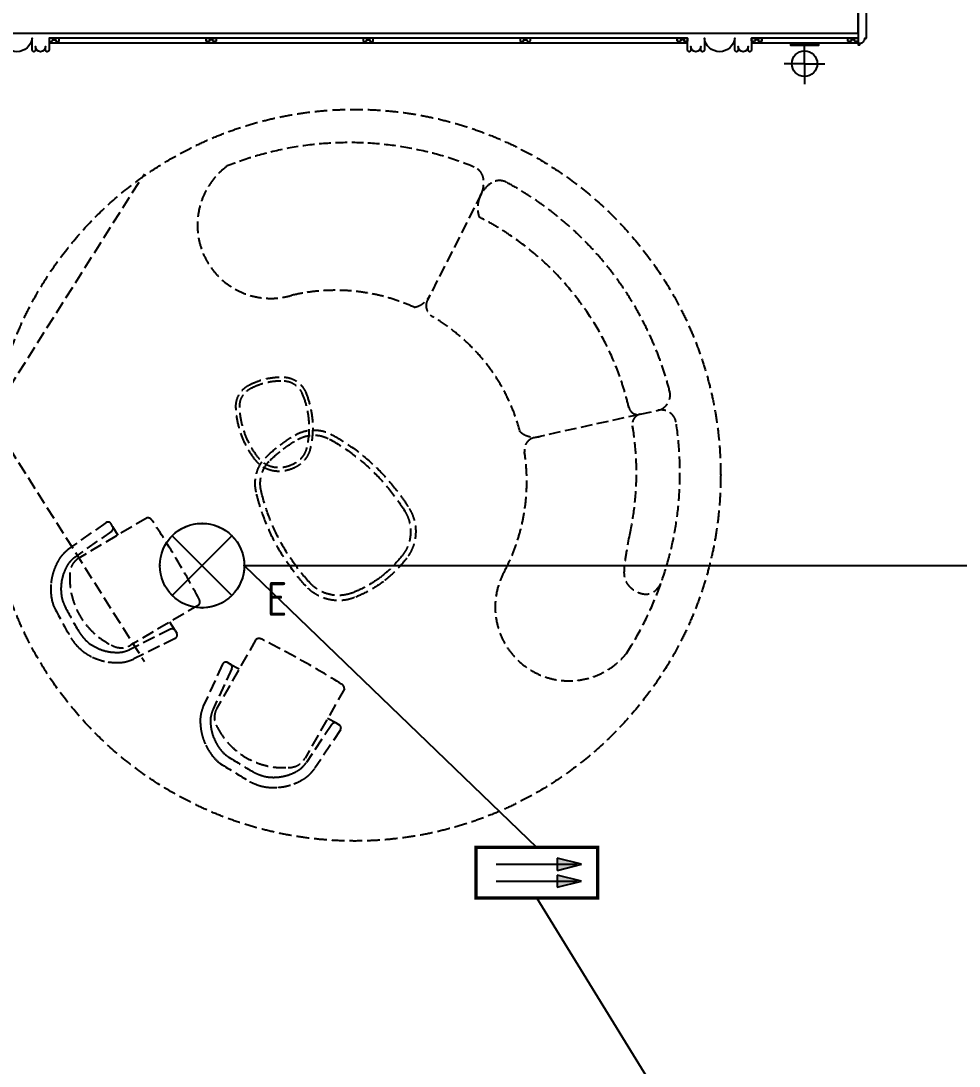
# Model space of a CAD drawing. Extents: x -284868 to 304789, y -137694 to 137894.
# Drawn here: x 125510 to 131065, y -75179 to -68988 of the extents above; entities that cross this region are included whole.
import ezdxf
from ezdxf.enums import TextEntityAlignment as Align

# ---------------------------------------------------------------- set-up
doc = ezdxf.new("R2010")
doc.units = 0
doc.set_wipeout_variables(frame=1)
doc.linetypes.add('DASH', pattern=[0.35, 0.25, -0.1])
doc.layers.get('0').update_dxf_attribs({"linetype": 'CONTINUOUS'})
for name, color, linetype in [('0-墙', 4, 'CONTINUOUS'), ('EQUIP-应急', 3, 'CONTINUOUS'), ('P-完成面', 42, 'CONTINUOUS'), ('P-平面家具', 3, 'CONTINUOUS'), ('WIRE-照明', 130, 'CONTINUOUS')]:
    doc.layers.add(name, color=color, linetype=linetype)
doc.styles.add('_TEL_ATTDEF', font='GBENOR', dxfattribs={"width": 0.8, "height": 3, "bigfont": 'GBCBIG'})
doc.styles.add('_TEL_DIM', font='SIMPLEX', dxfattribs={"width": 0.8, "height": 3.5, "bigfont": 'HZTXT'})

# ---------------------------------------------------------------- blocks, each defined once
blk = doc.blocks.new('*U406')
for points in [[(-160.4, 135), (-171.9, 135), (-171.9, 219.2), (-160.4, 219.2)], [(-160.4, 53), (-171.9, 53), (-171.9, 135), (-160.4, 135)]]:
    blk.add_hatch(color=256).paths.add_polyline_path(points)
for p, q in [((-201.7, 244.1), (-201.7, 29.1)), ((-171.9, 135), (-171.9, 217)), ((-171.9, 135), (-171.9, 53))]:
    blk.add_line(p, q)
for points in [[(-171.9, 53), (-160.4, 53), (-160.4, 219.2), (-171.9, 219.2)], [(-171.9, 53), (-171.9, 53), (-171.9, 217), (-171.9, 217)]]:
    blk.add_lwpolyline(points, close=True)
at = {"color": 250}
blk.add_wipeout([(0.7, 81.6), (3.9, 85), (7, 88.6), (9.8, 92.4), (12.3, 96.4), (14.6, 100.5), (16.6, 104.8), (18.4, 109.1), (19.9, 113.6), (21.1, 118.2), (22, 122.8), (22.6, 127.5), (23, 132.2), (23, 136.9), (22.7, 141.6), (22.2, 146.2), (21.3, 150.9), (20.2, 155.4), (18.7, 159.9), (17, 164.3), (15.1, 168.6), (12.8, 172.8), (10.3, 176.7), (7.6, 180.6), (4.6, 184.2), (1.4, 187.7), (-2, 190.9), (-5.6, 194), (-9.4, 196.8), (-13.4, 199.3), (-17.5, 201.6), (-21.8, 203.6), (-26.1, 205.4), (-30.6, 206.9), (-35.1, 208.1), (-39.8, 209), (-44.4, 209.6), (-49.1, 209.9), (-53.9, 210), (-58.6, 209.7), (-63.2, 209.2), (-67.9, 208.3), (-72.4, 207.2), (-76.9, 205.7), (-81.3, 204), (-85.6, 202), (-89.7, 199.8), (-93.7, 197.3), (-97.6, 194.6), (-101.2, 191.6), (-104.7, 188.4), (-107.9, 185), (-110.9, 181.4), (-113.7, 177.6), (-116.3, 173.6), (-118.6, 169.5), (-120.6, 165.2), (-122.4, 160.9), (-123.9, 156.4), (-125.1, 151.8), (-126, 147.2), (-126.6, 142.5), (-126.9, 137.8), (-127, 133.1), (-126.7, 128.4), (-126.1, 123.8), (-125.3, 119.1), (-124.1, 114.6), (-122.7, 110.1), (-121, 105.7), (-119, 101.4), (-116.8, 97.2), (-114.3, 93.3), (-111.6, 89.4), (-108.6, 85.8), (-105.4, 82.3), (-102, 79.1), (-98.3, 76), (-94.6, 73.2), (-90.6, 70.7), (-86.5, 68.4), (-82.2, 66.4), (-77.9, 64.6), (-73.4, 63.1), (-68.8, 61.9), (-64.2, 61), (-59.5, 60.4), (-54.8, 60.1), (-50.1, 60), (-45.4, 60.3), (-40.7, 60.8), (-36.1, 61.7), (-31.5, 62.8), (-27, 64.3), (-22.7, 66), (-18.4, 68), (-14.2, 70.2), (-10.2, 72.7), (-6.4, 75.4), (-2.8, 78.4)], dxfattribs=at)
at = {"color": 251}
for q in [(-52, 255), (-171.9, 135), (67.8, 135), (-52, 15)]:
    blk.add_line((-52, 135), q, dxfattribs=at)
blk.add_circle((-52, 135), 75)
blk = doc.blocks.new('vryh')
at = {"layer": 'P-平面家具', "color": 251, "linetype": 'DASH', "ltscale": 300}
for points in [[(1393713.1, -7781.5), (1394626.2, -6336.4)], [(1393713.1, -7781.5), (1394626.2, -9226.6)]]:
    blk.add_lwpolyline(points, dxfattribs=at)
at = {"layer": 'P-平面家具', "linetype": 'DASH', "ltscale": 300}
blk.add_lwpolyline([(1393713.1, -7056.2), (1393713.1, -8506.2), (1393681.6, -8506.2), (1393681.6, -7056.2)], close=True, dxfattribs=at)
blk = doc.blocks.new('yld.studio@foxmail.com-114')
at = {"layer": 'P-平面家具', "linetype": 'DASH', "ltscale": 300}
for points in [[(122516.7, -69814.5), (123197.1, -69664.2, 0.39884), (123259.3, -69570.1)], [(123287, -69701.5, 0.246965), (123159.5, -69672.5)], [(122560.5, -69721.2), (122564.1, -69741.1, -0.402377), (122514.9, -69814.9), (122399, -69840.5, -0.425829), (122283.8, -69763.7), (122283.8, -69763.8)], [(122588, -69861.6, 0.43241), (122514.9, -69814.9), (122399, -69840.5, 0.40317), (122323.7, -69959.4)], [(123536.5, -71237.7), (123884.5, -70550.5, 0.408645), (123850.7, -70443.7)], [(123969.5, -70504.2, 0.241539), (123867.2, -70584.8)]]:
    blk.add_lwpolyline(points, format="xyb", dxfattribs=at)
for centre, radius, start, end in [((122973.1, -68573.2), 475.3, 330.0256, 141.07898), ((124387.1, -69436.2), 2128.6, 146.92655, 188.85254), ((124478.7, -69381.6), 1233.9, 152.43858, 188.93638), ((124387.1, -69436.2), 1848.6, 167.57976, 189.71718), ((124478.7, -69381.6), 1233.9, 195.02287, 239.40233), ((124387.1, -69436.2), 1848.6, 193.13806, 243.13921), ((124387.1, -69436.2), 2128.6, 194.22811, 241.60377), ((124476.7, -69381.4), 1232, 245.68875, 283.28177), ((124893.1, -71033.8), 472.5, 306.3317, 106.38907), ((123370.7, -71144.1), 190.4, 301.79107, 17.94796), ((123690.4, -71306), 168.5, 150.21869, 189.626), ((123420.4, -71224.3), 96, 241.60377, 301.79107), ((123619, -71318.2), 96, 189.626, 247.79833), ((124387.1, -69436.2), 2128.6, 247.79833, 291.66891)]:
    blk.add_arc(centre, radius, start, end, dxfattribs=at)
blk.add_open_spline([(122380.7, -68725.3), (122400, -68697.7), (122441, -68639), (122563.5, -68667.4), (122620.2, -68751), (122612.3, -68880.5), (122595.4, -68967.9), (122581.7, -69038.6)], degree=3, knots=[0, 0, 0, 0, 93.168102, 198.30967, 314.472062, 365.659176, 582.3293, 582.3293, 582.3293, 582.3293], dxfattribs=at)
blk = doc.blocks.new('htrrhj')
at = {"layer": 'P-平面家具', "linetype": 'DASH', "ltscale": 300}
for points in [[(1395929, -13716.5), (1395956.6, -13616.9), (1396043, -13544.6), (1396146.3, -13534.7)], [(1396146.3, -13534.7), (1396350.7, -13515.3), (1396556.8, -13548.7), (1396744.4, -13631.8)], [(1396744.4, -13631.8), (1396812.7, -13662), (1396860, -13725.8), (1396868.9, -13799.8)], [(1395903.7, -13901.7), (1395903.7, -13839.1), (1395912.3, -13776.8), (1395929, -13716.5)], [(1396771.5, -13791.4), (1396800.8, -13758.8), (1396842, -13739.6), (1396885.5, -13738.2)], [(1396885.5, -13738.2), (1396996.3, -13734.8), (1397105, -13766.8), (1397196.3, -13829.5)], [(1396720.4, -13904.8), (1396725.3, -13862.6), (1396743.2, -13823), (1396771.5, -13791.4)], [(1396868.9, -13799.8), (1396873, -13833.6), (1396875, -13867.6), (1396875, -13901.7)], [(1397196.3, -13829.5), (1397239.5, -13859.3), (1397261.9, -13911.6), (1397253.8, -13964)], [(1395929, -14086.9), (1395912.3, -14026.6), (1395903.7, -13964.3), (1395903.7, -13901.7)], [(1396755.9, -14025.5), (1396728.1, -13992), (1396715.3, -13948.3), (1396720.4, -13904.8)], [(1396875, -13901.7), (1396875, -13935.8), (1396873, -13969.8), (1396868.9, -14003.6)], [(1396868.9, -14003.6), (1396860, -14077.6), (1396812.7, -14141.4), (1396744.4, -14171.6)], [(1397253.8, -13964), (1397243.1, -14033.3), (1397213.7, -14098.4), (1397168.8, -14152.2)], [(1397029.9, -14198.1), (1396922.5, -14171.2), (1396826.6, -14110.8), (1396755.9, -14025.5)], [(1396146.3, -14268.6), (1396043, -14258.8), (1395956.6, -14186.5), (1395929, -14086.9)], [(1396744.4, -14171.6), (1396556.8, -14254.7), (1396350.7, -14288.1), (1396146.3, -14268.6)], [(1397168.8, -14152.2), (1397134.9, -14193), (1397080.9, -14210.8), (1397029.9, -14198.1)]]:
    blk.add_open_spline(points, degree=3, dxfattribs=at)
at = {"layer": 'P-平面家具', "color": 251, "linetype": 'DASH', "ltscale": 300}
for points in [[(1395957.1, -13724.2), (1395981.5, -13636.2), (1396057.8, -13572.4), (1396149, -13563.7)], [(1396149, -13563.7), (1396348.5, -13544.6), (1396549.5, -13577.2), (1396732.6, -13658.3)], [(1396732.6, -13658.3), (1396791.5, -13684.4), (1396832.3, -13739.4), (1396839.9, -13803.3)], [(1395932.7, -13901.7), (1395932.9, -13841.8), (1395941.1, -13782.1), (1395957.1, -13724.2)], [(1396787.1, -13805.5), (1396812.5, -13777.2), (1396848.2, -13760.5), (1396886, -13759.4)], [(1396886, -13759.4), (1396992.3, -13756.1), (1397096.8, -13786.8), (1397184.3, -13847)], [(1396741.2, -13907.1), (1396745.6, -13869.3), (1396761.6, -13833.8), (1396787.1, -13805.5)], [(1396839.9, -13803.3), (1396843.9, -13835.9), (1396845.9, -13868.8), (1396845.9, -13901.7)], [(1397184.3, -13847), (1397221, -13872.3), (1397239.9, -13916.5), (1397233, -13960.9)], [(1395957.1, -14079.2), (1395941.1, -14021.3), (1395932.9, -13961.7), (1395932.7, -13901.6)], [(1396772, -14011.8), (1396748, -13982.8), (1396736.8, -13944.9), (1396741.2, -13907.1)], [(1396845.9, -13901.7), (1396845.9, -13934.6), (1396843.9, -13967.5), (1396839.9, -14000.1)], [(1396839.9, -14000.1), (1396832.3, -14064), (1396791.5, -14119.1), (1396732.6, -14145.1)], [(1397035.1, -14177.5), (1396932, -14151.8), (1396839.9, -14093.8), (1396772, -14011.8)], [(1397233, -13960.9), (1397222.9, -14026.3), (1397195.2, -14087.9), (1397152.8, -14138.7)], [(1396149, -14239.8), (1396057.8, -14231.1), (1395981.5, -14167.2), (1395957.1, -14079.2)], [(1396732.6, -14145.1), (1396549.5, -14226.1), (1396348.5, -14258.7), (1396149, -14239.8)], [(1397152.8, -14138.7), (1397124, -14173.2), (1397078.3, -14188.3), (1397035.1, -14177.5)]]:
    blk.add_open_spline(points, degree=3, dxfattribs=at)
blk = doc.blocks.new('hrtyh')
at = {"layer": 'P-平面家具', "linetype": 'DASH', "ltscale": 300}
for p, q in [((1395472.7, -14469.9), (1395241.3, -14877.8)), ((1395320.7, -14615.7), (1395304.8, -14606.9)), ((1395275, -14617.2), (1395160.6, -14864.6)), ((1395329.9, -14642.6), (1395216.5, -14888)), ((1395320.7, -14615.7), (1395373.5, -14644.7)), ((1395996.1, -14763.3), (1395763.7, -15173)), ((1395921.7, -14973.6), (1395771.9, -15199)), ((1395949.4, -14967), (1395896.9, -14938.1)), ((1395949.4, -14967), (1395965.3, -14975.7)), ((1395972.5, -15006.3), (1395821.6, -15233.6))]:
    blk.add_line(p, q, dxfattribs=at)
for centre, radius, start, end in [((1395490.6, -14500), 35.1, 62.65311, 120.83278), ((1392916.6, -19635), 5779.1, 57.99326, 63.37246), ((1395294.5, -14625.5), 21.2, 61.17616, 156.84624), ((1395310.4, -14634.3), 21.2, 336.81924, 61.17616), ((1395964.3, -14762.3), 31.8, 358.27255, 61.17616), ((1395318.9, -14948.2), 175.9, 169.01088, 178.66021), ((1395394.8, -14964.4), 253.6, 163.64848, 168.67699), ((1395814.4, -15090.8), 691.8, 160.9147, 163.39178), ((1395372.4, -14959), 170.1, 164.33004, 169.72915), ((1395670.2, -15044.9), 480, 160.9328, 164.06186), ((1395337, -14932.1), 110, 150.45161, 213.32807), ((1395410, -14951.1), 267.1, 178.48844, 183.28906), ((1395532.9, -14946.5), 390.1, 182.92233, 190.57743), ((1395389.1, -14951.2), 185.8, 177.48419, 182.66529), ((1395314.2, -14947.5), 110.8, 170.18559, 177.65375), ((1395544.1, -14945.5), 340.9, 182.40899, 189.70306), ((1395939.2, -14985.6), 21.2, 61.17616, 145.53307), ((1395955.1, -14994.3), 21.2, 325.50606, 61.17616), ((1395463.9, -14956), 320.5, 191.18472, 205.81962), ((1395459.4, -14957.4), 255.3, 190.27815, 205.00264), ((1395635.2, -14790.1), 439.5, 207.42244, 273.72227), ((1395478.9, -14952.9), 335.4, 205.17651, 217.95926), ((1395492.2, -14945.3), 290.2, 204.42153, 215.2763), ((1395420.9, -14996.8), 262.7, 218.18323, 232.77896), ((1395423.3, -14994.2), 205.8, 215.24038, 232.85465), ((1395502.2, -14894.2), 333.1, 232.42965, 235.65785), ((1410130.3, 8905.5), 28327.2, 238.34009, 238.75009), ((1411203.9, 10922.3), 30549.1, 238.65875, 238.9667), ((1395668, -15118.8), 110, 267.79013, 330.45161), ((1395628.5, -15105.2), 170.1, 312.62316, 318.02227), ((1395396.6, -14899.6), 480, 318.29046, 321.41951), ((1395710.1, -14738), 576, 243.68165, 246.67652), ((1395613.8, -14961), 333.1, 246.69445, 249.92266), ((1395570.6, -15084.5), 202.3, 249.41126, 264.00872), ((1395576.8, -15007.4), 279.6, 264.40408, 278.07509), ((1395583.4, -15030.9), 255.3, 277.34967, 292.07416), ((1395548.1, -14953), 340.9, 292.64925, 299.94332), ((1395626.2, -15086.9), 185.8, 299.68702, 304.86812), ((1395669.3, -15148.3), 110.8, 304.69856, 312.16672), ((1395615.1, -15069.3), 267.1, 299.06325, 303.86387), ((1395666.3, -15144.7), 175.9, 303.6921, 313.34143), ((1395612, -15089.3), 253.6, 313.67532, 318.70383), ((1395280.7, -14802.4), 691.8, 318.96052, 321.43762), ((1395638.7, -14899.1), 460.2, 243.71509, 248.75523), ((1395573.7, -15072.4), 275.2, 248.30441, 259.13643), ((1395576.7, -15036.3), 311.2, 259.85379, 274.98599), ((1395580, -15018.8), 328.4, 274.14789, 291.04455), ((1395553.2, -14963), 390.1, 291.77488, 299.42998)]:
    blk.add_arc(centre, radius, start, end, dxfattribs=at)
blk = doc.blocks.new('$equip$00002852')
for p, q in [((0.354, 0.354), (-0.354, -0.354)), ((-0.354, 0.354), (0.354, -0.354))]:
    blk.add_line(p, q)
at = {"const_width": 0.02}
blk.add_lwpolyline([(0, 0.5, -1), (0, -0.5, -1), (0, 0.5, -0.60786)], format="xyb", dxfattribs=at)
blk.add_circle((0, 0), 0.5)
for p in [(0, 0.5), (-0.5, 0), (0.5, 0), (0, -0.5)]:
    blk.add_point(p)
at = {"color": 7, "style": '_TEL_DIM', "flags": 1}
for tag in ['A', 'REMARK']:
    blk.add_attdef(tag, text='', height=0.00002, dxfattribs=at).set_placement((0, 0), align=Align.MIDDLE_CENTER)
at = {"color": 7, "style": '_TEL_DIM'}
blk.add_attdef('$TEXT$', text='', height=0.4, dxfattribs=at).set_placement((0.887, -0.396), align=Align.MIDDLE_CENTER)
blk = doc.blocks.new('$equip$00003170')
for points in [[(0.24, 0.472), (0.24, 0.328), (0.528, 0.4)], [(0.24, 0.272), (0.24, 0.128), (0.528, 0.2)]]:
    blk.add_hatch(color=256).paths.add_polyline_path(points)
for p, q in [((0.72, 0.6), (-0.72, 0.6)), ((-0.72, 0.6), (-0.72, 0)), ((0.72, 0), (0.72, 0.6)), ((0.528, 0.4), (0.24, 0.472)), ((0.24, 0.472), (0.24, 0.328)), ((0.24, 0.328), (0.528, 0.4)), ((0.528, 0.2), (0.24, 0.272)), ((0.24, 0.272), (0.24, 0.128)), ((0.24, 0.128), (0.528, 0.2)), ((-0.72, 0), (0.72, 0))]:
    blk.add_line(p, q)
at = {"color": 7}
for p, q in [((-0.48, 0.4), (0.48, 0.4)), ((-0.48, 0.2), (0.48, 0.2))]:
    blk.add_line(p, q, dxfattribs=at)
at = {"const_width": 0.04}
blk.add_lwpolyline([(-0.72, 0.6), (-0.72, 0), (0.72, 0), (0.72, 0.6), (-0.72, 0.6), (-0.72, 0)], dxfattribs=at)
for p in [(0, 0.6), (-0.72, 0.3), (0.72, 0.3), (0, 0)]:
    blk.add_point(p)
at = {"color": 7, "style": '_TEL_DIM', "flags": 1}
for tag in ['A', 'REMARK']:
    blk.add_attdef(tag, text='', height=0.00002, dxfattribs=at).set_placement((0, 0), align=Align.MIDDLE_CENTER)

msp = doc.modelspace()

# ---------------------------------------------------------------- linework, layer by layer
at = {"layer": '0-墙', "ltscale": 3}
msp.add_lwpolyline([(130466.5, -68910.8), (123646, -68910.8), (123646, -69060.8), (130466.5, -69060.8)], close=True, dxfattribs=at)
at = {"layer": 'P-完成面', "color": 9}
for p, q in [((129456.5, -69120.8), (125676.5, -69120.8)), ((130466.5, -69120.8), (129836.5, -69120.8))]:
    msp.add_line(p, q, dxfattribs=at)
at = {"layer": 'P-完成面'}
msp.add_line((130466.5, -69090.8), (129836.5, -69090.8), dxfattribs=at)
for points in [[(130516.5, -69088.8), (130516.5, -68872.8, 0.414214), (130514.5, -68870.8), (130468.5, -68870.8, 0.414214), (130466.5, -68872.8), (130466.5, -69128.8, 0.414214), (130468.5, -69130.8), (130474.5, -69130.8, 0.414214), (130476.5, -69128.8), (130476.5, -69120.8), (130476.5, -69120.8, 0.414214), (130506.5, -69090.8), (130506.5, -69090.8), (130514.5, -69090.8, 0.414214)], [(125721.5, -69110.8), (125731.5, -69110.8, 0.414214), (125736.5, -69105.8), (125736.5, -69090.8), (125676.5, -69090.8), (125676.5, -69105.8, 0.414214), (125681.5, -69110.8), (125691.5, -69110.8, 0.414214), (125696.5, -69105.8), (125696.5, -69100.8), (125716.5, -69100.8), (125716.5, -69105.8, 0.414214)], [(126621.5, -69110.8), (126611.5, -69110.8, -0.414214), (126606.5, -69105.8), (126606.5, -69090.8), (126666.5, -69090.8), (126666.5, -69105.8, -0.414214), (126661.5, -69110.8), (126651.5, -69110.8, -0.414214), (126646.5, -69105.8), (126646.5, -69100.8), (126626.5, -69100.8), (126626.5, -69105.8, -0.414214)], [(127581.5, -69110.8), (127591.5, -69110.8, 0.414214), (127596.5, -69105.8), (127596.5, -69090.8), (127536.5, -69090.8), (127536.5, -69105.8, 0.414214), (127541.5, -69110.8), (127551.5, -69110.8, 0.414214), (127556.5, -69105.8), (127556.5, -69100.8), (127576.5, -69100.8), (127576.5, -69105.8, 0.414214)], [(128511.5, -69110.8), (128521.5, -69110.8, 0.414214), (128526.5, -69105.8), (128526.5, -69090.8), (128466.5, -69090.8), (128466.5, -69105.8, 0.414214), (128471.5, -69110.8), (128481.5, -69110.8, 0.414214), (128486.5, -69105.8), (128486.5, -69100.8), (128506.5, -69100.8), (128506.5, -69105.8, 0.414214)], [(129411.5, -69110.8), (129401.5, -69110.8, -0.414214), (129396.5, -69105.8), (129396.5, -69090.8), (129456.5, -69090.8), (129456.5, -69105.8, -0.414214), (129451.5, -69110.8), (129441.5, -69110.8, -0.414214), (129436.5, -69105.8), (129436.5, -69100.8), (129416.5, -69100.8), (129416.5, -69105.8, -0.414214)], [(129851.5, -69110.8), (129841.5, -69110.8, -0.414214), (129836.5, -69105.8), (129836.5, -69090.8), (129896.5, -69090.8), (129896.5, -69105.8, -0.414214), (129891.5, -69110.8), (129881.5, -69110.8, -0.414214), (129876.5, -69105.8), (129876.5, -69100.8), (129856.5, -69100.8), (129856.5, -69105.8, -0.414214)], [(130421.5, -69110.8), (130411.5, -69110.8, -0.414214), (130406.5, -69105.8), (130406.5, -69090.8), (130466.5, -69090.8), (130466.5, -69105.8, -0.414214), (130461.5, -69110.8), (130451.5, -69110.8, -0.414214), (130446.5, -69105.8), (130446.5, -69100.8), (130426.5, -69100.8), (130426.5, -69105.8, -0.414214)]]:
    msp.add_lwpolyline(points, format="xyb", close=True, dxfattribs=at)
msp.add_lwpolyline([(129836.5, -69090.8), (129836.5, -69160.8, -1), (129816.5, -69160.8), (129816.5, -69140.8, -1), (129756.5, -69140.8), (129756.5, -69160.8, -1), (129736.5, -69160.8), (129736.5, -69090.8, -0.888889), (129556.5, -69090.8), (129556.5, -69160.8, -1), (129536.5, -69160.8), (129536.5, -69140.8, -1), (129476.5, -69140.8), (129476.5, -69160.8, -1), (129456.5, -69160.8), (129456.5, -69090.8), (125676.5, -69090.8), (125676.5, -69160.8, -1), (125656.5, -69160.8), (125656.5, -69140.8, -1), (125596.5, -69140.8), (125596.5, -69160.8, -1), (125576.5, -69160.8), (125576.5, -69090.8, -0.888889), (125396.5, -69090.8)], format="xyb", dxfattribs=at)
at = {"layer": 'P-平面家具', "color": 251, "linetype": 'DASH', "ltscale": 300}
msp.add_circle((127486.4, -71679.3), 2166.8, dxfattribs=at)
at = {"layer": 'WIRE-照明'}
for points in [[(126832.6, -72214.6), (131897.7, -72214.6)], [(126832.6, -72214.6), (128564.4, -73883.9)], [(128564.4, -74183.9), (130339.8, -77070.9)]]:
    msp.add_lwpolyline(points, dxfattribs=at)

# ---------------------------------------------------------------- block references
at = {"layer": 'EQUIP-应急', "ltscale": 3}
ref = msp.add_blockref('$equip$00002852', (126582.6, -72214.6), dxfattribs=dict(at, xscale=500, yscale=500, zscale=500))
ref.add_attrib('$TEXT$', 'E', dxfattribs={"layer": '0', "color": 7, "height": 200, "style": '_TEL_ATTDEF'}).set_placement((127026.3, -72412.5), align=Align.MIDDLE_CENTER)
at = {"layer": 'EQUIP-应急', "ltscale": 3, "xscale": 500, "yscale": 500, "zscale": 500}
msp.add_blockref('$equip$00003170', (128564.4, -74183.9), dxfattribs=at)
at = {"layer": 'P-平面家具', "linetype": 'DASH', "ltscale": 300}
for name, p, xscale, yscale, zscale, rotation in [('yld.studio@foxmail.com-114', (241834.1, -135516.2), 0.9195419806701067, 0.9195419806701067, 0.9195419806701067, 180), ('htrrhj', (993661.9, -1241976.5), 1.042545901198168, 1.042545901198168, 1.042545901198168, 127.0863146458379)]:
    msp.add_blockref(name, p, dxfattribs=dict(at, xscale=xscale, yscale=yscale, zscale=zscale, rotation=rotation))
for name, p in [('vryh', (-1268385.1, -63557.2)), ('hrtyh', (-1268571, -58182))]:
    msp.add_blockref(name, p, dxfattribs=at)
at = {"layer": 'P-平面家具', "linetype": 'DASH', "ltscale": 300, "rotation": 330.1226921352194}
msp.add_blockref('hrtyh', (-1076540.6, 635762), dxfattribs=at)

# ---------------------------------------------------------------- next in the draw order: block references
at = {"layer": 'P-平面家具', "linetype": 'DASH', "ltscale": 300, "xscale": 1.008957704772744, "yscale": 1.008957704772744, "zscale": 1.008957704772744, "rotation": 270.0000000000475}
msp.add_blockref('*U406', (130013.6, -69294.3), dxfattribs=at)

doc.saveas('drawing.dxf')
